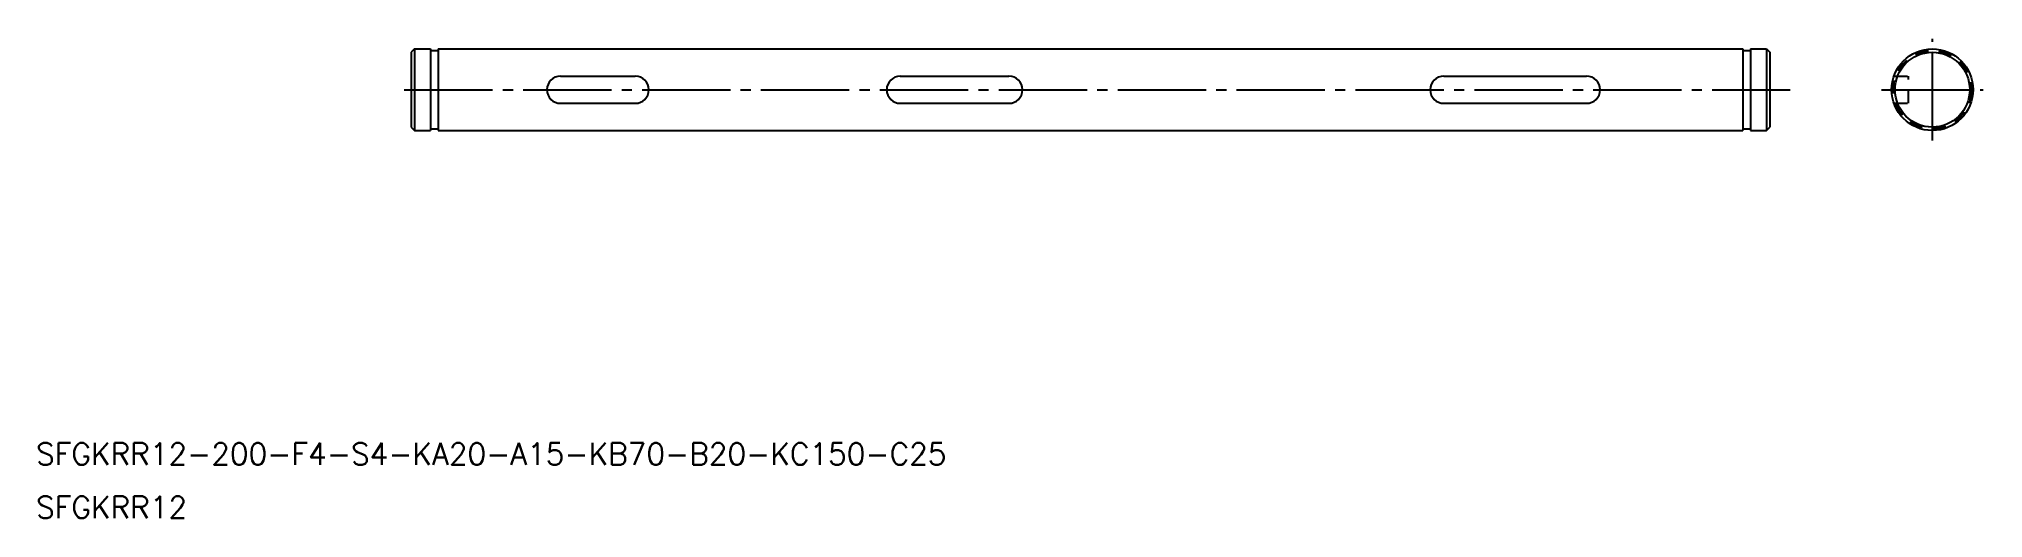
# Model space of a CAD drawing. Extents: x 25 to 311, y 107 to 178.
import ezdxf

# ---------------------------------------------------------------- set-up
doc = ezdxf.new("R2010")
doc.units = 0
doc.linetypes.add('CENTER', pattern=[17.5, 13, -1.5, 1.5, -1.5])
doc.linetypes.add('DASHED', pattern=[3.5, 2, -1.5])
doc.layers.get('0').update_dxf_attribs({"linetype": 'CONTINUOUS'})
doc.layers.add('CENTER', color=1, linetype='CENTER')
doc.styles.get("Standard").update_dxf_attribs({"font": 'txt.shx', "bigfont": '@extfont2.shx'})

msp = doc.modelspace()

# ---------------------------------------------------------------- linework, layer by layer
at = {"color": 7, "linetype": 'CONTINUOUS'}
for p, q in [((79.82, 176.18), (79.32, 175.68)), ((79.32, 175.68), (79.32, 164.68)), ((79.82, 176.18), (79.82, 164.18)), ((79.82, 176.18), (82.17, 176.18)), ((82.17, 176.18), (82.17, 164.18)), ((82.17, 175.93), (83.32, 175.93)), ((83.32, 176.18), (275.32, 176.18)), ((83.32, 176.18), (83.32, 164.18)), ((275.32, 176.18), (275.32, 164.18)), ((275.32, 175.93), (276.47, 175.93)), ((276.47, 176.18), (276.47, 164.18)), ((276.47, 176.18), (278.82, 176.18)), ((278.82, 176.18), (278.82, 164.18)), ((278.82, 176.18), (279.32, 175.68)), ((279.32, 175.68), (279.32, 164.68)), ((101.32, 172.18), (112.32, 172.18)), ((151.32, 172.18), (167.32, 172.18)), ((231.32, 172.18), (252.32, 172.18)), ((101.32, 168.18), (112.32, 168.18)), ((151.32, 168.18), (167.32, 168.18)), ((231.32, 168.18), (252.32, 168.18)), ((79.32, 164.68), (79.82, 164.18)), ((79.82, 164.18), (82.17, 164.18)), ((82.17, 164.43), (83.32, 164.43)), ((83.32, 164.18), (275.32, 164.18)), ((275.32, 164.43), (276.47, 164.43)), ((276.47, 164.18), (278.82, 164.18)), ((278.82, 164.18), (279.32, 164.68))]:
    msp.add_line(p, q, dxfattribs=at)
for p, q in [((279.32, 172.93), (279.32, 172.93)), ((279.32, 170.18), (279.32, 170.18))]:
    msp.add_line(p, q)
at = {"color": 3, "linetype": 'DASHED'}
for p, q in [((297.57, 172.18), (299.73, 172.18)), ((299.73, 168.18), (299.73, 172.18)), ((297.57, 168.18), (299.73, 168.18))]:
    msp.add_line(p, q, dxfattribs=at)
at = {"color": 7, "linetype": 'CONTINUOUS'}
for radius in [6, 5.5]:
    msp.add_circle((303.23, 170.18), radius, dxfattribs=at)
at = {"color": 3, "linetype": 'DASHED'}
msp.add_circle((303.23, 170.18), 5.75, dxfattribs=at)
at = {"color": 7, "linetype": 'CONTINUOUS'}
for centre, start, end in [((101.32, 170.18), 90, 270), ((112.32, 170.18), 270, 90), ((151.32, 170.18), 90, 270), ((167.32, 170.18), 270, 90), ((231.32, 170.18), 90, 270), ((252.32, 170.18), 270, 90)]:
    msp.add_arc(centre, 2, start, end, dxfattribs=at)
at = {"layer": 'CENTER', "color": 1, "linetype": 'CENTER'}
for p, q in [((303.23, 162.71), (303.23, 177.65)), ((78.32, 170.18), (282.3, 170.18)), ((295.76, 170.18), (310.7, 170.18))]:
    msp.add_line(p, q, dxfattribs=at)

# ---------------------------------------------------------------- texts
for s, p in [('SFGKRR12-200-F4-S4-KA20-A15-KB70-B20-KC150-C25', (24.13, 115.05)), ('SFGKRR12', (24.13, 107.21))]:
    msp.add_text(s, height=3.2).set_placement(p)

doc.saveas('drawing.dxf')
